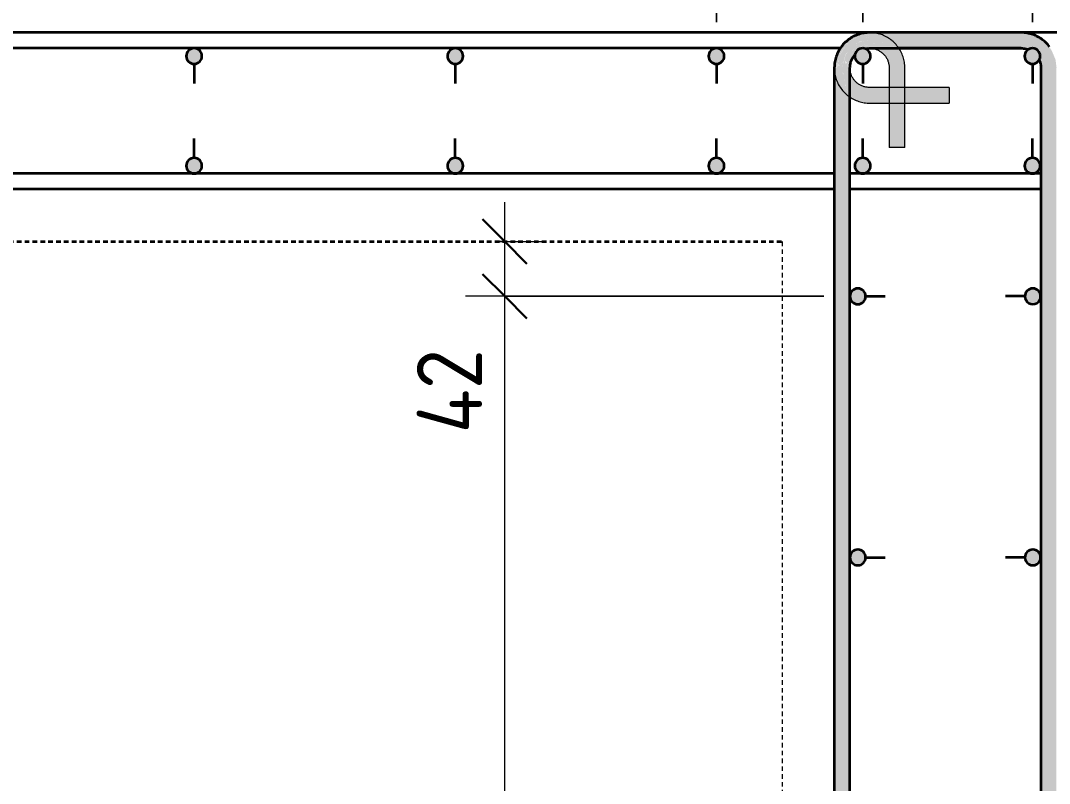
# Model space of a CAD drawing. Header units: millimetres. Extents: x 23200 to 49062, y -2858 to 35213.
# Drawn here: x 24717 to 25505, y 33930 to 34514 of the extents above; entities that cross this region are included whole.
import ezdxf

# ---------------------------------------------------------------- set-up
doc = ezdxf.new("R2010")
doc.units = ezdxf.units.MM
doc.linetypes.add('01 Штриховая _4 мм_', pattern=[6, 3.5, -2.5])
for name, color, linetype, lineweight in [('AA_Dim', 7, 'Continuous', 9), ('AA_Dim-20', 7, 'Continuous', 9), ('AF_Perekritie', 7, 'Continuous', 60), ('AF_Stena_Опалубка', 253, 'Continuous', 20), ('KR_Armatura', 7, 'Continuous', 20), ('KR_Armatura_Tonkie', 7, 'Continuous', 20)]:
    doc.layers.add(name, color=color, linetype=linetype, lineweight=lineweight)
doc.styles.add('ISOCPEUR_1', font='isocpeur.ttf', dxfattribs={"width": 0.9, "height": 50})
doc.dimstyles.new('00_Точн_3_знака__прозр_', dxfattribs={"dimscale": 304.8, "dimtxt": 49.799059, "dimasz": 0.111549, "dimexe": 0.098425, "dimexo": 0.065617, "dimgap": 0.006562, "dimtad": 1, "dimdec": 3, "dimrnd": 0.001, "dimdsep": 46, "dimtxsty": 'ISOCPEUR_1', "dimblk1": 'OBLIQUE', "dimblk2": 'OBLIQUE', "dimsah": 1, "dimcen": 0.09, "dimdle": 0.098425, "dimazin": 0, "dimtfac": 1, "dimtdec": 4, "dimtix": 1, "dimtmove": 0, "dimatfit": 3, "dimfxl": 1, "dimtvp": 1, "dimtolj": 1, "dimtzin": 0, "dimlwd": 18, "dimlwe": 18, "dimarcsym": 2})
doc.dimstyles.new('00_Точн_3_знака__прозр__1', dxfattribs={"dimscale": 304.8, "dimtxt": 49.799059, "dimasz": 0.111549, "dimexe": 0.098425, "dimexo": 0.065617, "dimgap": 0.006562, "dimtad": 1, "dimdec": 3, "dimrnd": 0.001, "dimdsep": 46, "dimtxsty": 'ISOCPEUR_1', "dimblk1": 'OBLIQUE', "dimblk2": 'OBLIQUE', "dimsah": 1, "dimcen": 0.09, "dimdle": 0.098425, "dimazin": 0, "dimtfac": 1, "dimtdec": 4, "dimtix": 1, "dimtmove": 1, "dimatfit": 3, "dimfxl": 1, "dimtvp": 1, "dimtolj": 1, "dimtzin": 0, "dimlwd": 18, "dimlwe": 18, "dimarcsym": 2})
doc.dimstyles.new('05_Округл_5мм__прозр__1', dxfattribs={"dimscale": 304.8, "dimtxt": 49.799059, "dimasz": 0.111549, "dimexe": 0.098425, "dimexo": 0.065617, "dimgap": 0.006562, "dimtad": 1, "dimdec": 0, "dimrnd": 5, "dimdsep": 46, "dimtxsty": 'ISOCPEUR_1', "dimblk1": 'OBLIQUE', "dimblk2": 'OBLIQUE', "dimsah": 1, "dimcen": 0.09, "dimdle": 0.098425, "dimazin": 0, "dimtfac": 1, "dimtdec": 4, "dimtix": 1, "dimtmove": 0, "dimatfit": 3, "dimfxl": 1, "dimtvp": 1, "dimtolj": 1, "dimtzin": 0, "dimlwd": 18, "dimlwe": 18, "dimarcsym": 2})

# ---------------------------------------------------------------- blocks, each defined once
blk = doc.blocks.new('350_Хомут прямоугольный верт _НесАрм_РабПлоск_ - 350_Хомут прямоугольный верт _НесАрм_РабПлоск_-3847585-Схема армирования стен входной группы на отм_ -1_700 в_о А_1-Б_1_5-7')
at = {"layer": 'KR_Armatura_Tonkie', "lineweight": 35}
h = blk.add_hatch(color=256, dxfattribs=at)
h.paths.add_polyline_path([(25343.5, 34478), (25346.06, 34478), (25347.71, 34484.9), (25346.52, 34482.54), (25345.23, 34480.32), (25345.09, 34479.03), (25344.32, 34479.4), (25343.5, 34479.49), (25343.42, 34480.62), (25343.22, 34483.38), (25342.07, 34478), (25343.06, 34478)])
h.paths.add_polyline_path([(25340.87, 34478), (25341.87, 34478), (25341.72, 34478.76), (25340.91, 34481.81), (25341.82, 34484.16), (25347.46, 34492.87), (25347.97, 34493.72), (25350.17, 34496.5), (25351.19, 34497.51), (25353.08, 34495.35), (25354.43, 34495.87), (25355.8, 34496.75), (25355.69, 34499), (25357.7, 34500.88), (25358.6, 34501.24), (25359.47, 34501.47), (25358.84, 34502.25), (25356.68, 34501.13), (25356.4, 34500.95), (25351.26, 34497.6), (25351.3, 34498.55), (25352.85, 34499.54), (25355.66, 34501.19), (25353.7, 34501.13), (25352.3, 34500.37), (25350.82, 34499), (25348.49, 34496.5), (25344.86, 34492.87), (25343.75, 34491.15), (25343.06, 34487.58), (25342.09, 34487.47), (25341.82, 34486.94), (25340.86, 34484.24), (25340.27, 34478)])
h.paths.add_polyline_path([(25350.08, 34489.71), (25350.07, 34489.7), (25356.56, 34496.19), (25367.06, 34499), (25367.01, 34502.2), (25366.88, 34502.06), (25366.31, 34500.97), (25362.34, 34501.72), (25361.01, 34501.21), (25364.55, 34499.14), (25365.56, 34498.96), (25365.4, 34498.92), (25363.94, 34498.79), (25358.3, 34497.46), (25356.05, 34496.15), (25354.43, 34494.48), (25351.2, 34491.19)])
h.paths.add_polyline_path([(25348.43, 34486.85), (25348.88, 34488.5), (25350.08, 34489.71), (25347.74, 34490.26), (25347.74, 34488.26), (25348.03, 34488.26)])
h.paths.add_polyline_path([(25358.97, 34502.31), (25361.01, 34503.09), (25361.78, 34503.2), (25364.04, 34502.86), (25367.06, 34502.33), (25367.06, 34505), (25364.04, 34504.51), (25363.14, 34504.28), (25361.78, 34504.36), (25360.88, 34504.26), (25359.7, 34503.57), (25359.61, 34502.81), (25358.99, 34502.33)])
h = blk.add_hatch(color=256, dxfattribs=at)
h.paths.add_polyline_path([(25352.06, 34478), (25353.46, 34484.12), (25355.87, 34487.73), (25355.98, 34489.06), (25355.16, 34488.48), (25354.65, 34487.87), (25352.76, 34483.49), (25352.34, 34481.16), (25351.39, 34482.73), (25352.28, 34484.87), (25352.53, 34486.73), (25353.4, 34488.26), (25353.98, 34488.63), (25361.19, 34494.26), (25361.05, 34494.33), (25359.7, 34494.01), (25358.95, 34493.16), (25358.9, 34494.72), (25358.6, 34494.85), (25356.56, 34495.57), (25355.59, 34494.76), (25356.22, 34492.82), (25354.88, 34491.45), (25353.95, 34491.2), (25353.46, 34491.2), (25350.07, 34489.69), (25349.07, 34488.5), (25348.71, 34486.85), (25351.94, 34486.27), (25351.13, 34485.16), (25351.09, 34482.66), (25350.6, 34481.53), (25350.77, 34480.93), (25351.86, 34480.91), (25352.34, 34481.14)])
h.paths.add_polyline_path([(25367.06, 34451), (25367.06, 34463), (25361.32, 34464.14), (25356.44, 34467.42), (25353.2, 34472.26), (25352.05, 34477.89), (25351.62, 34474.72), (25351.26, 34474.76), (25350.3, 34476.3), (25349.68, 34478), (25350.12, 34479.91), (25349.46, 34477.89), (25349.43, 34477.69), (25349.56, 34472.75), (25348.99, 34471.95), (25347.61, 34472.3), (25346.4, 34473.98), (25346.41, 34473.73), (25347.64, 34469.39), (25348.17, 34466.33), (25348.86, 34464.86), (25349.37, 34462.02), (25350.28, 34460.26), (25350.82, 34459.66), (25351.86, 34456.8), (25352.06, 34455.88), (25358.3, 34452.49), (25364.12, 34451.5)])
h.paths.add_polyline_path([(25382.27, 34478), (25394.06, 34478), (25392.3, 34487.36), (25389.19, 34493), (25386.22, 34493.9), (25385.41, 34494.24), (25384.41, 34495.17), (25383.34, 34495.62), (25381.18, 34496.11), (25376.24, 34497.92), (25375.25, 34497.45), (25370.96, 34496.62), (25369.05, 34497.18), (25369.91, 34496), (25367.8, 34494.64), (25367.37, 34494.66), (25365.26, 34494.76), (25364.42, 34494.92), (25364.62, 34495.06), (25362.93, 34496.19), (25362.44, 34496.18), (25361.54, 34494.89), (25360.92, 34494.53), (25367.89, 34494.41), (25369.28, 34493.72), (25369.28, 34493.2), (25367.75, 34492.86), (25372.8, 34491.86), (25377.71, 34488.54), (25380.92, 34483.74), (25382.06, 34478)])
h.paths.add_polyline_path([(25341.87, 34478.29), (25341.95, 34478.81), (25343.32, 34483.86), (25343.35, 34481.61), (25343.76, 34479.67), (25345.13, 34479.1), (25345.41, 34480.62), (25347.71, 34484.9), (25347.91, 34485.56), (25348.43, 34486.85), (25347.96, 34488.5), (25347.65, 34488.5), (25347.68, 34490.27), (25350.08, 34489.71), (25352.38, 34492.42), (25353.45, 34493.52), (25356.56, 34496.56), (25359.28, 34497.98), (25361.81, 34498.34), (25365.4, 34498.92), (25365.54, 34499), (25365.26, 34499.23), (25364.94, 34499.14), (25360.86, 34501.3), (25362.58, 34501.68), (25366.32, 34501), (25366.88, 34502.06), (25367.06, 34502.23), (25366.94, 34502.36), (25361.42, 34503.23), (25358.84, 34502.25), (25359.47, 34501.47), (25357.7, 34500.88), (25357.14, 34500.6), (25355.65, 34498.96), (25355.8, 34496.75), (25353.45, 34495.45), (25353.08, 34495.35), (25351.19, 34497.51), (25348.72, 34494.78), (25347.21, 34492.34), (25346.86, 34491.62), (25341.65, 34483.91), (25340.91, 34481.77), (25341.87, 34478.33)])
h.paths.add_polyline_path([(25349.22, 34479.27), (25349.75, 34480.7), (25348.71, 34482.66), (25348.74, 34480.62), (25349.06, 34479.53)])
h.paths.add_polyline_path([(25342.09, 34487.47), (25343.32, 34487.78), (25343.5, 34490.79), (25342.74, 34489.71), (25342.22, 34487.93)])
h.paths.add_polyline_path([(25364.21, 34492.43), (25365.58, 34492.87), (25363.91, 34492.55)])
h.paths.add_polyline_path([(25345.68, 34493.87), (25347.74, 34495.82), (25349.99, 34497.98), (25351.04, 34499.27), (25347.97, 34497.09), (25346, 34494.31)])
h.paths.add_polyline_path([(25351.26, 34497.6), (25357.16, 34501.55), (25358.97, 34502.31), (25359.5, 34502.97), (25359.54, 34503.53), (25355.35, 34502.33), (25353.7, 34501.13), (25355.64, 34501.18), (25351.29, 34498.4)])
h.paths.add_polyline_path([(25363.14, 34504.28), (25364.66, 34504.8), (25363.92, 34504.8), (25362.59, 34504.41)])
for points in [[(25415.83, 34499), (25483.25, 34499), (25483.25, 34505), (25367.06, 34504.8), (25367.06, 34499), (25396.65, 34499)], [(25507.25, 34478), (25510.25, 34478), (25509.5, 34484.18), (25506.92, 34490.36), (25505.65, 34492.71), (25501.75, 34497), (25498.51, 34499.92), (25495.78, 34501.83), (25489.13, 34504.24), (25483.25, 34504.8), (25483.25, 34499), (25493.75, 34496.19), (25501.43, 34488.5), (25504.25, 34478), (25506.92, 34478)], [(25501.25, 34478), (25504.25, 34478), (25501.43, 34488.5), (25493.75, 34496.19), (25483.25, 34499), (25483.25, 34493), (25489.57, 34492.52), (25490.6, 34492.85), (25492.53, 34492.9), (25493.88, 34492.57), (25495.2, 34491.87), (25496.02, 34491.24), (25497.02, 34489.89), (25497.68, 34487.71), (25497.72, 34486.58), (25497.24, 34484.65), (25497.17, 34484.47), (25497.44, 34484.12), (25498.04, 34480.28), (25498.45, 34478), (25500, 34478)]]:
    blk.add_hatch(color=256, dxfattribs=at).paths.add_polyline_path(points)
h = blk.add_hatch(color=256, dxfattribs=at)
h.paths.add_polyline_path([(25351.86, 34478), (25352.06, 34478), (25352.34, 34481.13), (25351.26, 34480.84), (25350.77, 34480.93), (25350.3, 34479.84), (25349.67, 34478), (25351.27, 34478)])
h.paths.add_polyline_path([(25349.47, 34478), (25349.58, 34478.27), (25351.13, 34482.76), (25351.28, 34485.36), (25351.94, 34486.27), (25348.44, 34486.87), (25346.06, 34478), (25349.06, 34478)])
h.paths.add_polyline_path([(25349.22, 34479.27), (25348.96, 34479.7), (25348.24, 34482.93), (25349.58, 34482.29), (25349.58, 34480.26)])
h.paths.add_polyline_path([(25352.34, 34481.16), (25352.91, 34484.19), (25354.03, 34486.49), (25355.27, 34488.69), (25356.29, 34489.3), (25356.58, 34490), (25357.8, 34491.45), (25352.91, 34487.66), (25352.53, 34486.73), (25352.05, 34484.12), (25351.36, 34482.56), (25352.34, 34481.16)])
h.paths.add_polyline_path([(25350.07, 34489.69), (25353.41, 34491.18), (25354.91, 34491.54), (25354.91, 34491.83), (25355.38, 34491.87), (25356.22, 34492.82), (25355.61, 34494.78), (25356.67, 34495.66), (25358.9, 34494.69), (25358.95, 34493.16), (25359.79, 34494.11), (25361.05, 34494.33), (25360.81, 34494.7), (25361.69, 34495.1), (25362.44, 34496.18), (25363.26, 34496.11), (25364.33, 34495.29), (25364.42, 34494.92), (25367.06, 34494.76), (25367.06, 34499), (25356.56, 34496.19), (25350.07, 34489.7)])
h.paths.add_polyline_path([(25348.45, 34486.88), (25349.01, 34488.28), (25349.18, 34488.63), (25348.71, 34487.88), (25348.44, 34486.89)])
h.paths.add_polyline_path([(25358.77, 34492.2), (25360.94, 34492.89), (25361.77, 34493), (25364.78, 34492.8), (25367.06, 34493.2), (25367, 34494.44), (25361.49, 34494.53), (25360.94, 34493.91), (25360.22, 34493.04), (25358.77, 34492.2)])
h = blk.add_hatch(color=256, dxfattribs=at)
h.paths.add_polyline_path([(25415.83, 34493), (25483.25, 34493.2), (25483.25, 34499), (25367.06, 34499), (25367.21, 34494.69), (25368.26, 34494.76), (25368.62, 34494.99), (25369.84, 34496.1), (25369.05, 34497.18), (25371.43, 34496.62), (25375.29, 34497.47), (25376.34, 34497.96), (25377.72, 34497.31), (25384.82, 34494.76), (25386.08, 34493.96), (25388.26, 34493.2), (25390.22, 34493), (25396.65, 34493)])
h.paths.add_polyline_path([(25367.06, 34493), (25369.28, 34493.37), (25369.24, 34493.82), (25367.53, 34494.44), (25367.06, 34494.23), (25367.06, 34493.2)])
h = blk.add_hatch(color=256, dxfattribs=at)
h.paths.add_polyline_path([(25346.06, 32899), (25346.06, 34478), (25340.06, 34478), (25340.27, 32904.8), (25345.98, 32899.08)])
h.paths.add_polyline_path([(25345.99, 32898), (25346.06, 32898.01), (25345.98, 32898.92), (25345.41, 32898.35), (25345.98, 32898.32), (25345.98, 32898.01)])
h.paths.add_polyline_path([(25346.06, 32857), (25345.98, 32897.74), (25345.81, 32897.8), (25345.25, 32897.39), (25344.44, 32897.09), (25344.25, 32896.64), (25343.53, 32894.95), (25342.79, 32894.79), (25342.02, 32893.37), (25340.24, 32890.92), (25340.06, 32890.19), (25340.27, 32862.8), (25346.02, 32857.04)])
h.paths.add_polyline_path([(25346.06, 32812), (25346.02, 32856.96), (25340.06, 32851), (25340.27, 32812), (25344.51, 32812)])
h = blk.add_hatch(color=256, dxfattribs=at)
h.paths.add_polyline_path([(25346.06, 32899), (25352.06, 32905), (25351.86, 34456.8), (25350.3, 34460.24), (25349.73, 34461.09), (25349.15, 34463.14), (25348.47, 34465.69), (25348.17, 34466.33), (25347.38, 34470.3), (25346.38, 34474.39), (25346.52, 34474.51), (25346.76, 34473.88), (25346.87, 34473.6), (25347.62, 34472.29), (25349.07, 34471.95), (25349.58, 34472.79), (25349.47, 34478), (25346.06, 34478), (25346.06, 32903.03)])
h.paths.add_polyline_path([(25346.13, 32898.03), (25346.48, 32898.58), (25346.06, 32899), (25346.06, 32898.01)])
h.paths.add_polyline_path([(25346.06, 32857), (25352.06, 32863), (25351.83, 32881.4), (25351.18, 32885.93), (25350.25, 32888.53), (25348.99, 32891.69), (25348.57, 32892.27), (25347.45, 32895.96), (25346.68, 32897.57), (25346.14, 32897.77), (25346.06, 32871.87)])
h.paths.add_polyline_path([(25347.48, 32812), (25352.06, 32812), (25351.84, 32851.22), (25346.06, 32857), (25346.06, 32812), (25347.47, 32812)])
h.paths.add_polyline_path([(25351.7, 34474.71), (25351.86, 34475.02), (25351.86, 34478), (25349.62, 34477.89), (25350.85, 34475.42), (25351.26, 34474.76)])
h = blk.add_hatch(color=256, dxfattribs=at)
h.paths.add_polyline_path([(25388.06, 34416.97), (25394.06, 34416.97), (25393.86, 34451.2), (25388.06, 34457), (25382.06, 34451), (25382.27, 34416.97), (25386.51, 34416.97)])
h.paths.add_polyline_path([(25388.06, 34457), (25394.06, 34463), (25393.86, 34478), (25382.06, 34478), (25382.27, 34462.8), (25387.02, 34458.05)])
h = blk.add_hatch(color=256, dxfattribs=at)
h.paths.add_polyline_path([(25504.25, 32899), (25504.25, 34478), (25498.25, 34478), (25498.45, 32904.8), (25502.77, 32900.47)])
h.paths.add_polyline_path([(25502.83, 32812), (25504.25, 32812), (25504.25, 32899), (25498.25, 32893), (25498.45, 32812), (25502.69, 32812)])
h = blk.add_hatch(color=256, dxfattribs=at)
h.paths.add_polyline_path([(25504.25, 32899), (25510.25, 32905), (25510.04, 34478), (25504.25, 34478), (25504.25, 32903.03)])
h.paths.add_polyline_path([(25504.25, 32812), (25510.25, 32812), (25510.04, 32893.2), (25504.25, 32899), (25504.25, 32825.14)])
h = blk.add_hatch(color=256, dxfattribs=at)
h.paths.add_polyline_path([(25388.06, 34457), (25394.06, 34451), (25428.09, 34451.2), (25428.09, 34463), (25393.86, 34462.8), (25388.61, 34457.55)])
h.paths.add_polyline_path([(25377.47, 34451), (25382.27, 34451.2), (25388.06, 34457), (25382.06, 34463), (25367.06, 34462.8), (25367.06, 34451)])
for p, q in [((25483.25, 34505), (25367.06, 34505)), ((25367.06, 34493), (25483.25, 34493)), ((25340.06, 34478), (25340.06, 32812)), ((25352.06, 32812), (25352.06, 34478)), ((25498.25, 34478), (25498.25, 32812))]:
    blk.add_line(p, q, dxfattribs=at)
at = {"layer": 'KR_Armatura_Tonkie', "lineweight": 9}
for p, q in [((25363.77, 34492.63), (25363.88, 34492.66)), ((25355.82, 34487.93), (25355.91, 34488.03)), ((25382.06, 34478), (25382.06, 34416.97)), ((25394.06, 34416.97), (25394.06, 34478)), ((25428.09, 34463), (25367.06, 34463)), ((25428.09, 34463), (25428.09, 34451)), ((25367.06, 34451), (25428.09, 34451)), ((25394.06, 34416.97), (25382.06, 34416.97))]:
    blk.add_line(p, q, dxfattribs=at)
at = {"layer": 'KR_Armatura_Tonkie', "lineweight": 35, "flags": 128}
for points in [[(25367.06, 34505), (25365.98, 34504.98), (25364.9, 34504.91), (25363.83, 34504.81), (25362.76, 34504.66), (25361.7, 34504.46), (25360.64, 34504.23), (25359.6, 34503.95), (25358.57, 34503.63), (25357.55, 34503.27), (25356.55, 34502.87), (25355.56, 34502.43), (25354.59, 34501.95), (25353.65, 34501.43), (25352.72, 34500.88), (25351.82, 34500.28), (25350.94, 34499.66), (25350.08, 34498.99), (25349.26, 34498.3), (25348.46, 34497.57), (25347.69, 34496.81), (25346.96, 34496.02), (25346.25, 34495.2), (25345.58, 34494.36), (25344.94, 34493.49), (25344.34, 34492.59), (25343.78, 34491.67), (25343.25, 34490.73), (25342.76, 34489.76), (25342.31, 34488.78), (25341.9, 34487.78), (25341.53, 34486.77), (25341.2, 34485.74), (25340.91, 34484.7), (25340.66, 34483.65), (25340.45, 34482.59), (25340.29, 34481.52), (25340.17, 34480.45), (25340.1, 34479.37), (25340.06, 34478.29), (25340.06, 34478)], [(25504.9, 34494.12), (25504.24, 34494.98), (25503.54, 34495.8), (25502.82, 34496.6), (25502.06, 34497.37), (25501.27, 34498.11), (25500.45, 34498.81), (25499.6, 34499.48), (25498.73, 34500.12), (25497.83, 34500.72), (25496.91, 34501.28), (25495.97, 34501.81), (25495.01, 34502.3), (25494.03, 34502.75), (25493.03, 34503.17), (25492.01, 34503.54), (25490.99, 34503.87), (25489.95, 34504.16), (25488.89, 34504.4), (25487.83, 34504.61), (25486.77, 34504.77), (25485.69, 34504.89), (25484.62, 34504.97), (25483.54, 34505), (25483.25, 34505)], [(25363.92, 34492.67), (25364.51, 34492.78), (25365.11, 34492.87), (25365.7, 34492.94), (25366.3, 34492.98), (25366.9, 34493), (25367.06, 34493)], [(25483.25, 34493), (25483.84, 34492.99), (25484.44, 34492.95), (25485.04, 34492.89), (25485.63, 34492.81), (25486.23, 34492.7), (25486.81, 34492.57), (25487.39, 34492.42), (25487.96, 34492.24), (25488.53, 34492.04)], [(25352.06, 34478), (25352.07, 34478.6), (25352.11, 34479.2), (25352.17, 34479.8), (25352.25, 34480.39), (25352.36, 34480.98), (25352.49, 34481.57), (25352.65, 34482.15), (25352.82, 34482.72), (25353.02, 34483.28), (25353.25, 34483.84), (25353.49, 34484.39), (25353.76, 34484.93), (25354.04, 34485.45), (25354.35, 34485.97), (25354.68, 34486.47), (25355.03, 34486.96), (25355.4, 34487.43), (25355.78, 34487.89)], [(25497, 34483.99), (25497.23, 34483.44), (25497.43, 34482.87), (25497.62, 34482.3), (25497.78, 34481.72), (25497.91, 34481.14), (25498.03, 34480.55), (25498.12, 34479.96), (25498.18, 34479.36), (25498.23, 34478.76), (25498.24, 34478.16), (25498.25, 34478)]]:
    blk.add_lwpolyline(points, dxfattribs=at)
at = {"layer": 'KR_Armatura_Tonkie', "lineweight": 9, "flags": 128}
for points in [[(25384.03, 34499), (25383.42, 34499.48), (25382.55, 34500.12), (25381.65, 34500.72), (25380.73, 34501.28), (25379.79, 34501.81), (25378.83, 34502.3), (25377.84, 34502.75), (25376.85, 34503.17), (25375.83, 34503.54), (25374.8, 34503.87), (25373.76, 34504.16), (25372.71, 34504.4), (25371.65, 34504.61), (25370.58, 34504.77), (25369.51, 34504.89), (25368.64, 34504.95)], [(25389.47, 34493.05), (25389.35, 34493.25), (25388.72, 34494.12), (25388.06, 34494.98), (25387.36, 34495.8), (25386.63, 34496.6), (25385.87, 34497.37), (25385.08, 34498.11), (25384.26, 34498.81)], [(25368.24, 34492.95), (25368.54, 34492.93), (25369.13, 34492.86), (25369.72, 34492.76), (25370.31, 34492.64), (25370.89, 34492.5), (25371.47, 34492.34), (25372.04, 34492.15), (25372.6, 34491.94), (25373.16, 34491.71), (25373.7, 34491.45), (25374.23, 34491.18), (25374.75, 34490.88), (25375.26, 34490.56), (25375.76, 34490.22), (25376.24, 34489.86), (25376.71, 34489.49), (25377.16, 34489.09), (25377.59, 34488.68), (25378.01, 34488.25), (25378.41, 34487.8), (25378.8, 34487.34), (25379.16, 34486.87), (25379.51, 34486.38), (25379.83, 34485.87), (25380.14, 34485.35), (25380.42, 34484.83), (25380.68, 34484.29), (25380.92, 34483.74), (25381.14, 34483.18), (25381.34, 34482.61), (25381.51, 34482.04), (25381.66, 34481.45), (25381.79, 34480.87), (25381.89, 34480.28), (25381.97, 34479.68), (25382.02, 34479.08), (25382.05, 34478.49), (25382.06, 34478)], [(25394.06, 34478), (25394.04, 34479.08), (25393.98, 34480.16), (25393.87, 34481.23), (25393.72, 34482.3), (25393.52, 34483.36), (25393.29, 34484.42), (25393.01, 34485.46), (25392.69, 34486.49), (25392.33, 34487.51), (25391.93, 34488.51), (25391.49, 34489.5), (25391.01, 34490.47), (25390.49, 34491.42), (25389.94, 34492.34), (25389.54, 34492.95)], [(25340.11, 34476.42), (25340.19, 34475.35), (25340.32, 34474.27), (25340.49, 34473.21), (25340.7, 34472.15), (25340.96, 34471.1), (25341.26, 34470.06), (25341.59, 34469.04), (25341.97, 34468.03), (25342.39, 34467.03), (25342.85, 34466.05), (25343.35, 34465.09), (25343.88, 34464.16), (25344.45, 34463.24), (25345.06, 34462.35), (25345.71, 34461.48), (25346.38, 34460.64), (25347.09, 34459.83), (25347.84, 34459.04), (25348.61, 34458.29), (25349.41, 34457.57), (25350.24, 34456.88), (25351.1, 34456.22), (25351.99, 34455.6)], [(25367.06, 34463), (25366.46, 34463.01), (25365.86, 34463.05), (25365.27, 34463.11), (25364.67, 34463.19), (25364.08, 34463.3), (25363.5, 34463.43), (25362.92, 34463.58), (25362.34, 34463.76), (25361.78, 34463.96), (25361.22, 34464.18), (25360.67, 34464.43), (25360.14, 34464.7), (25359.61, 34464.98), (25359.09, 34465.29), (25358.59, 34465.62), (25358.1, 34465.97), (25357.63, 34466.34), (25357.17, 34466.72), (25356.73, 34467.13), (25356.3, 34467.55), (25355.89, 34467.99), (25355.5, 34468.44), (25355.13, 34468.91), (25354.77, 34469.4), (25354.44, 34469.9), (25354.13, 34470.41), (25353.83, 34470.93), (25353.56, 34471.46), (25353.31, 34472.01), (25353.08, 34472.56), (25352.88, 34473.13), (25352.69, 34473.7), (25352.53, 34474.28), (25352.39, 34474.86), (25352.28, 34475.45), (25352.19, 34476.04), (25352.12, 34476.64), (25352.11, 34476.81)], [(25352.11, 34455.52), (25352.89, 34455.02), (25353.82, 34454.47), (25354.78, 34453.96), (25355.75, 34453.48), (25356.74, 34453.05), (25357.74, 34452.66), (25358.76, 34452.31), (25359.8, 34452), (25360.84, 34451.73), (25361.9, 34451.5), (25362.96, 34451.31), (25364.03, 34451.17), (25365.11, 34451.07), (25366.19, 34451.01), (25367.06, 34451)]]:
    blk.add_lwpolyline(points, dxfattribs=at)
blk = doc.blocks.new('350_Хомут прямоугольный верт _НесАрм_РабПлоск_ - 350_Хомут прямоугольный верт _НесАрм_РабПлоск_-V3-Схема армирования стен входной группы на отм_ -1_700 в_о А_1-Б_1_5-7')
at = {"layer": 'KR_Armatura_Tonkie', "lineweight": 9}
for p, q in [((25367.35, 34505), (25367.11, 34505)), ((25340.07, 34477.95), (25340.07, 34477.5)), ((25382.06, 34478), (25382.06, 34463)), ((25394.06, 34463), (25394.06, 34478)), ((25382.06, 34463), (25367.06, 34463)), ((25428.09, 34463), (25394.06, 34463)), ((25428.09, 34462.8), (25428.09, 34451.2)), ((25367.06, 34451), (25382.06, 34451)), ((25382.06, 34451), (25382.06, 34416.97)), ((25394.06, 34416.97), (25394.06, 34451)), ((25394.06, 34451), (25428.09, 34451)), ((25393.86, 34416.97), (25382.27, 34416.97))]:
    blk.add_line(p, q, dxfattribs=at)
at = {"layer": 'KR_Armatura_Tonkie', "lineweight": 35, "flags": 128}
for points in [[(25367.06, 34505), (25365.98, 34504.98), (25364.9, 34504.91), (25363.83, 34504.81), (25362.76, 34504.66), (25361.7, 34504.46), (25360.64, 34504.23), (25359.6, 34503.95), (25358.57, 34503.63), (25357.55, 34503.27), (25356.55, 34502.87), (25355.56, 34502.43), (25354.59, 34501.95), (25353.65, 34501.43), (25352.72, 34500.88), (25351.82, 34500.28), (25350.94, 34499.66), (25350.08, 34498.99), (25349.26, 34498.3), (25348.46, 34497.57), (25347.69, 34496.81), (25346.96, 34496.02), (25346.25, 34495.2), (25345.58, 34494.36), (25344.94, 34493.49), (25344.34, 34492.59), (25343.78, 34491.67), (25343.25, 34490.73), (25342.76, 34489.76), (25342.31, 34488.78), (25341.9, 34487.78), (25341.53, 34486.77), (25341.2, 34485.74), (25340.91, 34484.7), (25340.66, 34483.65), (25340.45, 34482.59), (25340.29, 34481.52), (25340.17, 34480.45), (25340.1, 34479.37), (25340.06, 34478.29), (25340.06, 34478)], [(25504.9, 34494.12), (25504.24, 34494.98), (25503.54, 34495.8), (25502.82, 34496.6), (25502.06, 34497.37), (25501.27, 34498.11), (25500.45, 34498.81), (25499.6, 34499.48), (25498.73, 34500.12), (25497.83, 34500.72), (25496.91, 34501.28), (25495.97, 34501.81), (25495.01, 34502.3), (25494.03, 34502.75), (25493.03, 34503.17), (25492.01, 34503.54), (25490.99, 34503.87), (25489.95, 34504.16), (25488.89, 34504.4), (25487.83, 34504.61), (25486.77, 34504.77), (25485.69, 34504.89), (25484.62, 34504.97), (25483.54, 34505), (25483.25, 34505)], [(25486.23, 34492.7), (25486.81, 34492.57), (25487.39, 34492.42), (25487.96, 34492.24), (25488.53, 34492.04)], [(25497, 34483.99), (25497.23, 34483.44), (25497.43, 34482.87), (25497.62, 34482.3), (25497.78, 34481.72), (25497.91, 34481.14), (25498.01, 34480.64)]]:
    blk.add_lwpolyline(points, dxfattribs=at)
at = {"layer": 'KR_Armatura_Tonkie', "lineweight": 9, "flags": 128}
for points in [[(25394.06, 34478), (25394.04, 34479.08), (25393.98, 34480.16), (25393.87, 34481.23), (25393.72, 34482.3), (25393.52, 34483.36), (25393.29, 34484.42), (25393.01, 34485.46), (25392.69, 34486.49), (25392.33, 34487.51), (25391.93, 34488.51), (25391.49, 34489.5), (25391.01, 34490.47), (25390.49, 34491.42), (25389.94, 34492.34), (25389.48, 34493.04)], [(25352.06, 34455.55), (25352.89, 34455.02), (25353.82, 34454.47), (25354.78, 34453.96), (25355.75, 34453.48), (25356.74, 34453.05), (25357.74, 34452.66), (25358.76, 34452.31), (25359.8, 34452), (25360.84, 34451.73), (25361.9, 34451.5), (25362.96, 34451.31), (25364.03, 34451.17), (25365.11, 34451.07), (25366.19, 34451.01), (25367.06, 34451)]]:
    blk.add_lwpolyline(points, dxfattribs=at)
blk = doc.blocks.new('265_Выпуск П одной длины _НесАрм_РабПлоск_ - В1 _d12_-V11-Схема армирования стен входной группы на отм_ -1_700 в_о А_1-Б_1_5-7')
at = {"layer": 'KR_Armatura_Tonkie', "lineweight": 35}
for points in [[(-12, 0), (-11.78, -1.6), (-11.2, -3), (-10.24, -4.24), (-9, -5.2), (-7.55, -5.8), (-6, -6), (-4.45, -5.8), (-3, -5.2), (-1.76, -4.24), (-0.8, -3), (-0.2, -1.55), (0, 0), (-0.2, 1.55), (-0.8, 3), (-1.76, 4.24), (-3, 5.2), (-4.45, 5.8), (-6, 6), (-7.55, 5.8), (-9, 5.2), (-10.24, 4.24), (-11.2, 3), (-11.8, 1.55)], [(72, 0), (72.22, -1.6), (72.8, -3), (73.76, -4.24), (75, -5.2), (76.45, -5.8), (78, -6), (79.55, -5.8), (81, -5.2), (82.24, -4.24), (83.2, -3), (83.8, -1.55), (84, 0), (83.8, 1.55), (83.2, 3), (82.24, 4.24), (81, 5.2), (79.55, 5.8), (78, 6), (76.45, 5.8), (75, 5.2), (73.76, 4.24), (72.8, 3), (72.2, 1.55)]]:
    blk.add_hatch(color=256, dxfattribs=at).paths.add_polyline_path(points)
at = {"layer": 'KR_Armatura'}
for centre in [(-6, 0), (78, 0)]:
    blk.add_circle(centre, 6, dxfattribs=at)
at = {"layer": 'KR_Armatura_Tonkie', "lineweight": 35}
for p, q in [((0, 0), (15, 0)), ((72, 0), (57, 0))]:
    blk.add_line(p, q, dxfattribs=at)
for centre, start, end in [((-6, 0), 360, 180), ((-6, 0), 180, 360), ((78, 0), 360, 180), ((78, 0), 180, 360)]:
    blk.add_arc(centre, 6, start, end, dxfattribs=at)
blk = doc.blocks.new('265_Выпуск П одной длины _НесАрм_РабПлоск_ - В3 _d12_ t_250-V14-Схема армирования стен входной группы на отм_ -1_700 в_о А_1-Б_1_5-7')
at = {"layer": 'KR_Armatura_Tonkie', "lineweight": 35}
for points in [[(-6, 6), (-7.55, 5.8), (-9, 5.2), (-10.24, 4.24), (-11.2, 3), (-11.8, 1.55), (-12, 0), (-11.8, -1.55), (-11.2, -3), (-10.24, -4.24), (-9, -5.2), (-7.55, -5.8), (-6, -6), (-4.45, -5.8), (-3, -5.2), (-1.76, -4.24), (-0.8, -3), (-0.2, -1.55), (-0.07, 0.56), (-0.2, 1.55), (-0.8, 3), (-1.76, 4.24), (-3, 5.2), (-4.45, 5.8)], [(128, 6), (126.45, 5.8), (125, 5.2), (123.76, 4.24), (122.8, 3), (122.2, 1.55), (122, 0), (122.2, -1.55), (122.8, -3), (123.76, -4.24), (125, -5.2), (126.45, -5.8), (128, -6), (129.55, -5.8), (131, -5.2), (132.24, -4.24), (133.2, -3), (133.8, -1.55), (133.93, 0.56), (133.8, 1.55), (133.2, 3), (132.24, 4.24), (131, 5.2), (129.55, 5.8)]]:
    blk.add_hatch(color=256, dxfattribs=at).paths.add_polyline_path(points)
at = {"layer": 'KR_Armatura'}
for centre in [(-6, 0), (128, 0)]:
    blk.add_circle(centre, 6, dxfattribs=at)
at = {"layer": 'KR_Armatura_Tonkie', "lineweight": 35}
for p, q in [((0, 0), (15, 0)), ((122, 0), (107, 0))]:
    blk.add_line(p, q, dxfattribs=at)
for centre, start, end in [((-6, 0), 360, 180), ((-6, 0), 180, 360), ((128, 0), 0, 180), ((128, 0), 180, 360)]:
    blk.add_arc(centre, 6, start, end, dxfattribs=at)
blk = doc.blocks.new('265_Выпуск П одной длины _НесАрм_РабПлоск_ - В3 _d12_ t_250-3847602-Схема армирования стен входной группы на отм_ -1_700 в_о А_1-Б_1_5-7')
at = {"layer": 'KR_Armatura_Tonkie', "lineweight": 35}
for points in [[(-6, 6), (-7.55, 5.8), (-9, 5.2), (-10.24, 4.24), (-11.2, 3), (-11.8, 1.55), (-12, 0), (-11.8, -1.55), (-11.2, -3), (-10.24, -4.24), (-9, -5.2), (-7.55, -5.8), (-6, -6), (-4.45, -5.8), (-3, -5.2), (-1.76, -4.24), (-0.8, -3), (-0.2, -1.55), (0, 0), (-0.2, 1.55), (-0.8, 3), (-1.76, 4.24), (-3, 5.2), (-4.45, 5.8)], [(128, 6), (126.45, 5.8), (125, 5.2), (123.76, 4.24), (122.8, 3), (122.2, 1.55), (122, 0), (122.2, -1.55), (122.8, -3), (123.76, -4.24), (125, -5.2), (126.45, -5.8), (128, -6), (129.55, -5.8), (131, -5.2), (132.24, -4.24), (133.2, -3), (133.8, -1.55), (134, 0), (133.8, 1.55), (133.2, 3), (132.24, 4.24), (131, 5.2), (129.55, 5.8)]]:
    blk.add_hatch(color=256, dxfattribs=at).paths.add_polyline_path(points)
at = {"layer": 'KR_Armatura'}
for centre in [(-6, 0), (128, 0)]:
    blk.add_circle(centre, 6, dxfattribs=at)
at = {"layer": 'KR_Armatura_Tonkie', "lineweight": 35}
for p, q in [((0, 0), (15, 0)), ((122, 0), (107, 0))]:
    blk.add_line(p, q, dxfattribs=at)
for centre, start, end in [((-6, 0), 360, 180), ((-6, 0), 180, 360), ((128, 0), 0, 180), ((128, 0), 180, 360)]:
    blk.add_arc(centre, 6, start, end, dxfattribs=at)
blk = doc.blocks.new('Перекрытия 2 - Перекрытия 1-3673030-Схема армирования стен входной группы на отм_ -1_700 в_о А_1-Б_1_5-7')
at = {"layer": 'AF_Perekritie', "linetype": '01 Штриховая _4 мм_', "lineweight": 35}
blk.add_line((23880.06, 34345), (25300.06, 34345), dxfattribs=at)
blk = doc.blocks.new('DIMBLOCK22-Схема армирования стен входной группы на отм_ -1_700 в_о А_1-Б_1_5-7')
at = {"layer": 'AA_Dim-20', "lineweight": 18}
for p, q in [((24049.79, 34513), (24049.79, 34813.06)), ((25249.79, 34513), (25249.79, 34813.06)), ((24049.79, 34783.06), (25249.79, 34783.06)), ((24049.79, 34783.06), (24049.79, 34513)), ((25249.79, 34783.06), (25249.79, 34513))]:
    blk.add_line(p, q, dxfattribs=at)
at = {"layer": 'AA_Dim-20', "lineweight": 30}
for p, q in [((24049.79, 34783.06), (24066.79, 34800.06)), ((25249.79, 34783.06), (25266.79, 34800.06)), ((24049.79, 34783.06), (24032.79, 34766.06)), ((25249.79, 34783.06), (25232.79, 34766.06))]:
    blk.add_line(p, q, dxfattribs=at)
at = {"layer": 'AA_Dim-20', "color": 0, "lineweight": 18, "insert": (24496.09, 34850.38), "char_height": 50, "width": 368.8961, "attachment_point": 1, "line_spacing_factor": 1.149209, "style": 'ISOCPEUR_1'}
blk.add_mtext('200х6=1200', dxfattribs=at)
blk = doc.blocks.new('_Oblique')
at = {"color": 0, "linetype": 'ByBlock', "lineweight": -2}
blk.add_line((-0.5, -0.5), (0.5, 0.5), dxfattribs=at)
blk = doc.blocks.new('DIMBLOCK23-Схема армирования стен входной группы на отм_ -1_700 в_о А_1-Б_1_5-7')
at = {"layer": 'AA_Dim-20', "lineweight": 18}
for p, q in [((25249.79, 34513), (25249.79, 34813.06)), ((25361.77, 34513), (25361.77, 34813.06)), ((25249.79, 34783.06), (25361.77, 34783.06)), ((25249.79, 34783.06), (25249.79, 34513)), ((25361.77, 34783.06), (25361.77, 34513))]:
    blk.add_line(p, q, dxfattribs=at)
at = {"layer": 'AA_Dim-20', "lineweight": 30}
for p, q in [((25249.79, 34783.06), (25266.79, 34800.06)), ((25361.77, 34783.06), (25378.77, 34800.06)), ((25249.79, 34783.06), (25232.79, 34766.06)), ((25361.77, 34783.06), (25344.77, 34766.06))]:
    blk.add_line(p, q, dxfattribs=at)
at = {"layer": 'AA_Dim-20', "color": 0, "lineweight": 18, "insert": (25267, 34850.38), "char_height": 50, "width": 93.0859, "attachment_point": 1, "line_spacing_factor": 1.149209, "style": 'ISOCPEUR_1'}
blk.add_mtext('110', dxfattribs=at)
blk = doc.blocks.new('DIMBLOCK24-Схема армирования стен входной группы на отм_ -1_700 в_о А_1-Б_1_5-7')
at = {"layer": 'AA_Dim-20', "lineweight": 18}
for p, q in [((25361.77, 34513), (25361.77, 34813.06)), ((25491.77, 34513), (25491.77, 34813.06)), ((25361.77, 34783.06), (25491.77, 34783.06)), ((25361.77, 34783.06), (25361.77, 34513)), ((25491.77, 34783.06), (25491.77, 34513))]:
    blk.add_line(p, q, dxfattribs=at)
at = {"layer": 'AA_Dim-20', "lineweight": 30}
for p, q in [((25361.77, 34783.06), (25378.77, 34800.06)), ((25491.77, 34783.06), (25508.77, 34800.06)), ((25361.77, 34783.06), (25344.77, 34766.06)), ((25491.77, 34783.06), (25474.77, 34766.06))]:
    blk.add_line(p, q, dxfattribs=at)
at = {"layer": 'AA_Dim-20', "color": 0, "lineweight": 18, "insert": (25383.68, 34850.38), "char_height": 50, "width": 103.4288, "attachment_point": 1, "line_spacing_factor": 1.149209, "style": 'ISOCPEUR_1'}
blk.add_mtext('130', dxfattribs=at)
blk = doc.blocks.new('DIMBLOCK25-Схема армирования стен входной группы на отм_ -1_700 в_о А_1-Б_1_5-7')
at = {"layer": 'AA_Dim-20', "lineweight": 18}
for p, q in [((25491.77, 34513), (25491.77, 34813.06)), ((25591.77, 34513), (25591.77, 34813.06)), ((25491.77, 34783.06), (25591.77, 34783.06)), ((25491.77, 34783.06), (25491.77, 34513)), ((25591.77, 34783.06), (25591.77, 34513))]:
    blk.add_line(p, q, dxfattribs=at)
at = {"layer": 'AA_Dim-20', "lineweight": 30}
for p, q in [((25491.77, 34783.06), (25508.77, 34800.06)), ((25591.77, 34783.06), (25608.77, 34800.06)), ((25491.77, 34783.06), (25474.77, 34766.06)), ((25591.77, 34783.06), (25574.77, 34766.06))]:
    blk.add_line(p, q, dxfattribs=at)
at = {"layer": 'AA_Dim-20', "color": 0, "lineweight": 18, "insert": (25498.68, 34850.38), "char_height": 50, "width": 103.4288, "attachment_point": 1, "line_spacing_factor": 1.149209, "style": 'ISOCPEUR_1'}
blk.add_mtext('100', dxfattribs=at)
blk = doc.blocks.new('DIMBLOCK39-Схема армирования стен входной группы на отм_ -1_700 в_о А_1-Б_1_5-7')
at = {"layer": 'AA_Dim-20', "lineweight": 30}
for p, q in [((25087.67, 34303), (25070.67, 34320)), ((25087.67, 34303), (25104.67, 34286)), ((25087.67, 33103), (25070.67, 33120)), ((25087.67, 33103), (25104.67, 33086))]:
    blk.add_line(p, q, dxfattribs=at)
at = {"layer": 'AA_Dim-20', "lineweight": 18}
for p, q in [((25332.06, 34303), (25057.67, 34303)), ((25087.67, 33103), (25087.67, 34303)), ((25087.67, 34303), (25332.06, 34303)), ((25332.06, 33103), (25057.67, 33103)), ((25087.67, 33103), (25332.06, 33103))]:
    blk.add_line(p, q, dxfattribs=at)
at = {"layer": 'AA_Dim-20', "color": 0, "lineweight": 18, "insert": (25020.35, 33549.29), "char_height": 50, "width": 368.8961, "attachment_point": 1, "rotation": 90, "line_spacing_factor": 1.149209, "style": 'ISOCPEUR_1'}
blk.add_mtext('200х6=1200', dxfattribs=at)
blk = doc.blocks.new('DIMBLOCK40-Схема армирования стен входной группы на отм_ -1_700 в_о А_1-Б_1_5-7')
at = {"layer": 'AA_Dim-20', "lineweight": 18}
for p, q in [((25087.67, 34303), (25087.67, 34375)), ((25083.63, 34345), (25117.67, 34345)), ((25087.67, 34345), (25083.63, 34345)), ((25087.67, 34286.02), (25087.67, 34324)), ((25332.06, 34303), (25057.67, 34303)), ((25087.67, 34303), (25332.06, 34303)), ((25087.67, 34198.02), (25087.67, 34286.02))]:
    blk.add_line(p, q, dxfattribs=at)
at = {"layer": 'AA_Dim-20', "lineweight": 30}
for p, q in [((25087.67, 34345), (25070.67, 34362)), ((25087.67, 34345), (25104.67, 34328)), ((25087.67, 34303), (25070.67, 34320)), ((25087.67, 34303), (25104.67, 34286))]:
    blk.add_line(p, q, dxfattribs=at)
at = {"layer": 'AA_Dim-20', "color": 0, "lineweight": 18, "insert": (25020.35, 34198.02), "char_height": 50, "width": 81.5938, "attachment_point": 1, "rotation": 90, "line_spacing_factor": 1.149209, "style": 'ISOCPEUR_1'}
blk.add_mtext('42', dxfattribs=at)

msp = doc.modelspace()

# ---------------------------------------------------------------- linework, layer by layer
at = {"layer": 'AF_Stena_Опалубка', "linetype": '01 Штриховая _4 мм_'}
msp.add_line((25300.0618, 34344.991), (25300.0618, 32944.991), dxfattribs=at)
at = {"layer": 'KR_Armatura_Tonkie', "lineweight": 35}
for p, q in [((25367.0618, 34505), (23920.0618, 34505)), ((27610.3178, 34505), (23920.0618, 34505)), ((27610.0618, 34505), (25483.2451, 34505)), ((25344.9531, 34493), (23952.0612, 34493)), ((25344.9531, 34493), (23952.0616, 34493)), ((25483.2455, 34493), (25389.1849, 34493)), ((25340.0619, 34397), (23952.0612, 34397)), ((25340.0718, 34397), (23952.0616, 34397)), ((25498.2452, 34397), (25351.8574, 34397)), ((25498.2551, 34397), (25352.0618, 34397)), ((25340.0732, 34385), (23920.0618, 34385)), ((25340.0619, 34385), (23920.0618, 34385)), ((25498.2452, 34385), (25351.8574, 34385)), ((25498.2566, 34385), (25352.0618, 34385))]:
    msp.add_line(p, q, dxfattribs=at)

# ---------------------------------------------------------------- block references
at = {"layer": 'AF_Perekritie', "linetype": '01 Штриховая _4 мм_', "lineweight": 20}
msp.add_blockref('Перекрытия 2 - Перекрытия 1-3673030-Схема армирования стен входной группы на отм_ -1_700 в_о А_1-Б_1_5-7', (0, 0), dxfattribs=at)
at = {"layer": 'KR_Armatura_Tonkie', "lineweight": 35}
for name in ['350_Хомут прямоугольный верт _НесАрм_РабПлоск_ - 350_Хомут прямоугольный верт _НесАрм_РабПлоск_-3847585-Схема армирования стен входной группы на отм_ -1_700 в_о А_1-Б_1_5-7', '350_Хомут прямоугольный верт _НесАрм_РабПлоск_ - 350_Хомут прямоугольный верт _НесАрм_РабПлоск_-V3-Схема армирования стен входной группы на отм_ -1_700 в_о А_1-Б_1_5-7']:
    msp.add_blockref(name, (0, 0), dxfattribs=at)
for name, p, rotation in [('265_Выпуск П одной длины _НесАрм_РабПлоск_ - В1 _d12_-V11-Схема армирования стен входной группы на отм_ -1_700 в_о А_1-Б_1_5-7', (24849.7942, 34409), 89.9999999999999), ('265_Выпуск П одной длины _НесАрм_РабПлоск_ - В1 _d12_-V11-Схема армирования стен входной группы на отм_ -1_700 в_о А_1-Б_1_5-7', (25049.7942, 34409), 89.9999999999999), ('265_Выпуск П одной длины _НесАрм_РабПлоск_ - В1 _d12_-V11-Схема армирования стен входной группы на отм_ -1_700 в_о А_1-Б_1_5-7', (25249.7942, 34409), 89.9999999999999), ('265_Выпуск П одной длины _НесАрм_РабПлоск_ - В1 _d12_-V11-Схема армирования стен входной группы на отм_ -1_700 в_о А_1-Б_1_5-7', (25361.774, 34409), 89.9999999999999), ('265_Выпуск П одной длины _НесАрм_РабПлоск_ - В1 _d12_-V11-Схема армирования стен входной группы на отм_ -1_700 в_о А_1-Б_1_5-7', (25491.774, 34409), 89.9999999999999), ('265_Выпуск П одной длины _НесАрм_РабПлоск_ - В3 _d12_ t_250-3847602-Схема армирования стен входной группы на отм_ -1_700 в_о А_1-Б_1_5-7', (25486.0618, 34303), 180), ('265_Выпуск П одной длины _НесАрм_РабПлоск_ - В3 _d12_ t_250-V14-Схема армирования стен входной группы на отм_ -1_700 в_о А_1-Б_1_5-7', (25486.0618, 34103), 180)]:
    msp.add_blockref(name, p, dxfattribs=dict(at, rotation=rotation))

# ---------------------------------------------------------------- dimensions: what is measured, and where the dimension line sits
at = {"layer": 'AA_Dim', "lineweight": 18}
for base, p1, p2, override, picture, middle in [((25249.7942, 34783.0591), (24049.7942, 34493), (25249.7942, 34493), {"dimpost": '200х6=<>', "dimfxl": 1200}, 'DIMBLOCK22-Схема армирования стен входной группы на отм_ -1_700 в_о А_1-Б_1_5-7', (24649.7942, 34810.0591)), ((25361.774, 34783.0591), (25249.7942, 34493), (25361.774, 34493), {"dimpost": '<>', "dimfxl": 111.979866}, 'DIMBLOCK23-Схема армирования стен входной группы на отм_ -1_700 в_о А_1-Б_1_5-7', (25305.7841, 34810.0591)), ((25491.774, 34783.0591), (25361.774, 34493), (25491.774, 34493), {"dimpost": '<>', "dimfxl": 130}, 'DIMBLOCK24-Схема армирования стен входной группы на отм_ -1_700 в_о А_1-Б_1_5-7', (25426.774, 34810.0591)), ((25591.774, 34783.0591), (25491.774, 34493), (25591.774, 34493), {"dimpost": '<>', "dimfxl": 100}, 'DIMBLOCK25-Схема армирования стен входной группы на отм_ -1_700 в_о А_1-Б_1_5-7', (25541.774, 34810.0591))]:
    dim = msp.add_linear_dim(base=base, p1=p1, p2=p2, dimstyle='05_Округл_5мм__прозр__1', override=override, dxfattribs=at)
    dim.commit()
    dim.dimension.update_dxf_attribs({"geometry": picture, "text_midpoint": middle})
dim = msp.add_linear_dim(base=(25087.6727, 34345), p1=(25352.0618, 34303), p2=(25063.6311, 34345), angle=90, dimstyle='00_Точн_3_знака__прозр__1', override={"dimpost": '<>', "dimfxl": 291.472664}, dxfattribs=at)
dim.commit()
dim.dimension.update_dxf_attribs({"geometry": 'DIMBLOCK40-Схема армирования стен входной группы на отм_ -1_700 в_о А_1-Б_1_5-7', "text_midpoint": (25053.6832, 34238.8178), "dimtype": 160, "text_rotation": 90})
dim = msp.add_linear_dim(base=(25087.6727, 34303), p1=(25352.0618, 33103), p2=(25352.0618, 34303), angle=90, dimstyle='00_Точн_3_знака__прозр_', override={"dimpost": '200х6=<>', "dimfxl": 1200}, dxfattribs=at)
dim.commit()
dim.dimension.update_dxf_attribs({"geometry": 'DIMBLOCK39-Схема армирования стен входной группы на отм_ -1_700 в_о А_1-Б_1_5-7', "text_midpoint": (25060.6727, 33703)})

doc.saveas('drawing.dxf')
